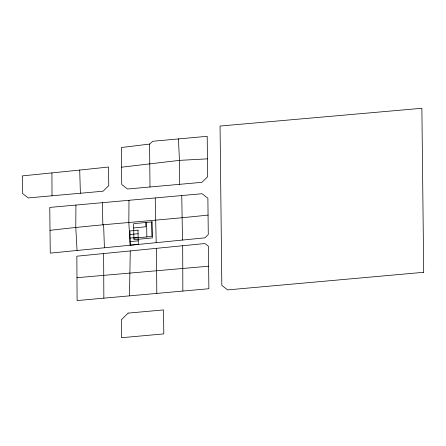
<?xml version="1.0" encoding="UTF-8"?>
<svg xmlns="http://www.w3.org/2000/svg" width="446" height="446" viewBox="0 0 446 446"><rect width="100%" height="100%" fill="white"/><g stroke="black" fill="none" stroke-linecap="round" stroke-linejoin="round"><path stroke-width="0.67" d="M182.854 291.065L182.687 245.746M75.92 205.06L75.787 227.544L77.052 250.474L50.259 253.122L49.762 207.412L202.094 193.72L207.881 198.253L208.276 234.501L204.892 237.846L77.052 250.474M128.994 200.282L128.816 222.705L130.199 245.222M129.474 295.86L208.884 288.729L208.405 246.231L204.937 243.544L76.857 256.199L77.097 300.571L129.474 295.86L130.271 250.925M149.588 144.058L152.805 141.27L207.2 136.309L207.646 176.761L201.966 182.325L127.517 189.009L121.736 184.488L121.318 147.537L149.588 144.058L149.99 186.997M121.541 167.205L179.448 160.376L207.446 158.848M49.985 230.348C102.569 224.043 155.425 220.77 208.07 215.084M79.711 170.077L108.551 167.021L108.763 185.642L103.082 191.211L28.243 197.929L22.462 193.391L22.3 175.897L79.711 170.077L80.38 193.246M133.9 238.22L151.896 236.441L151.584 221.941M133.7 227.945L145.859 226.774L145.775 222.498M129.992 234.496L138.093 233.715M130.059 238.058L138.165 237.278M130.132 241.62L138.232 240.84M76.98 277.696L208.639 266.217M178.433 138.712L179.448 160.376L179.721 184.326M104.42 247.775L103.6 224.516L102.836 224.6L102.39 202.679M155.219 197.929L156.189 242.657M146.583 222.42L146.868 236.943M181.762 195.549L182.498 240.054M156.485 248.333L156.808 293.412M103.634 253.557L103.851 298.168M51.926 173.009L52.015 195.794M128.119 313.114L121.306 319.782L121.502 337.717L163.793 333.903L163.531 309.931L128.119 313.114M152.119 221.885L133.616 223.669L133.928 239.703L152.432 237.919L152.119 221.885M138.026 230.153L129.92 230.933L130.199 245.177L138.305 244.397L138.026 230.153M423.7 272.294L227.611 289.906L221.829 285.384L220.056 126.045L421.877 108.283L423.7 272.294"/></g></svg>
